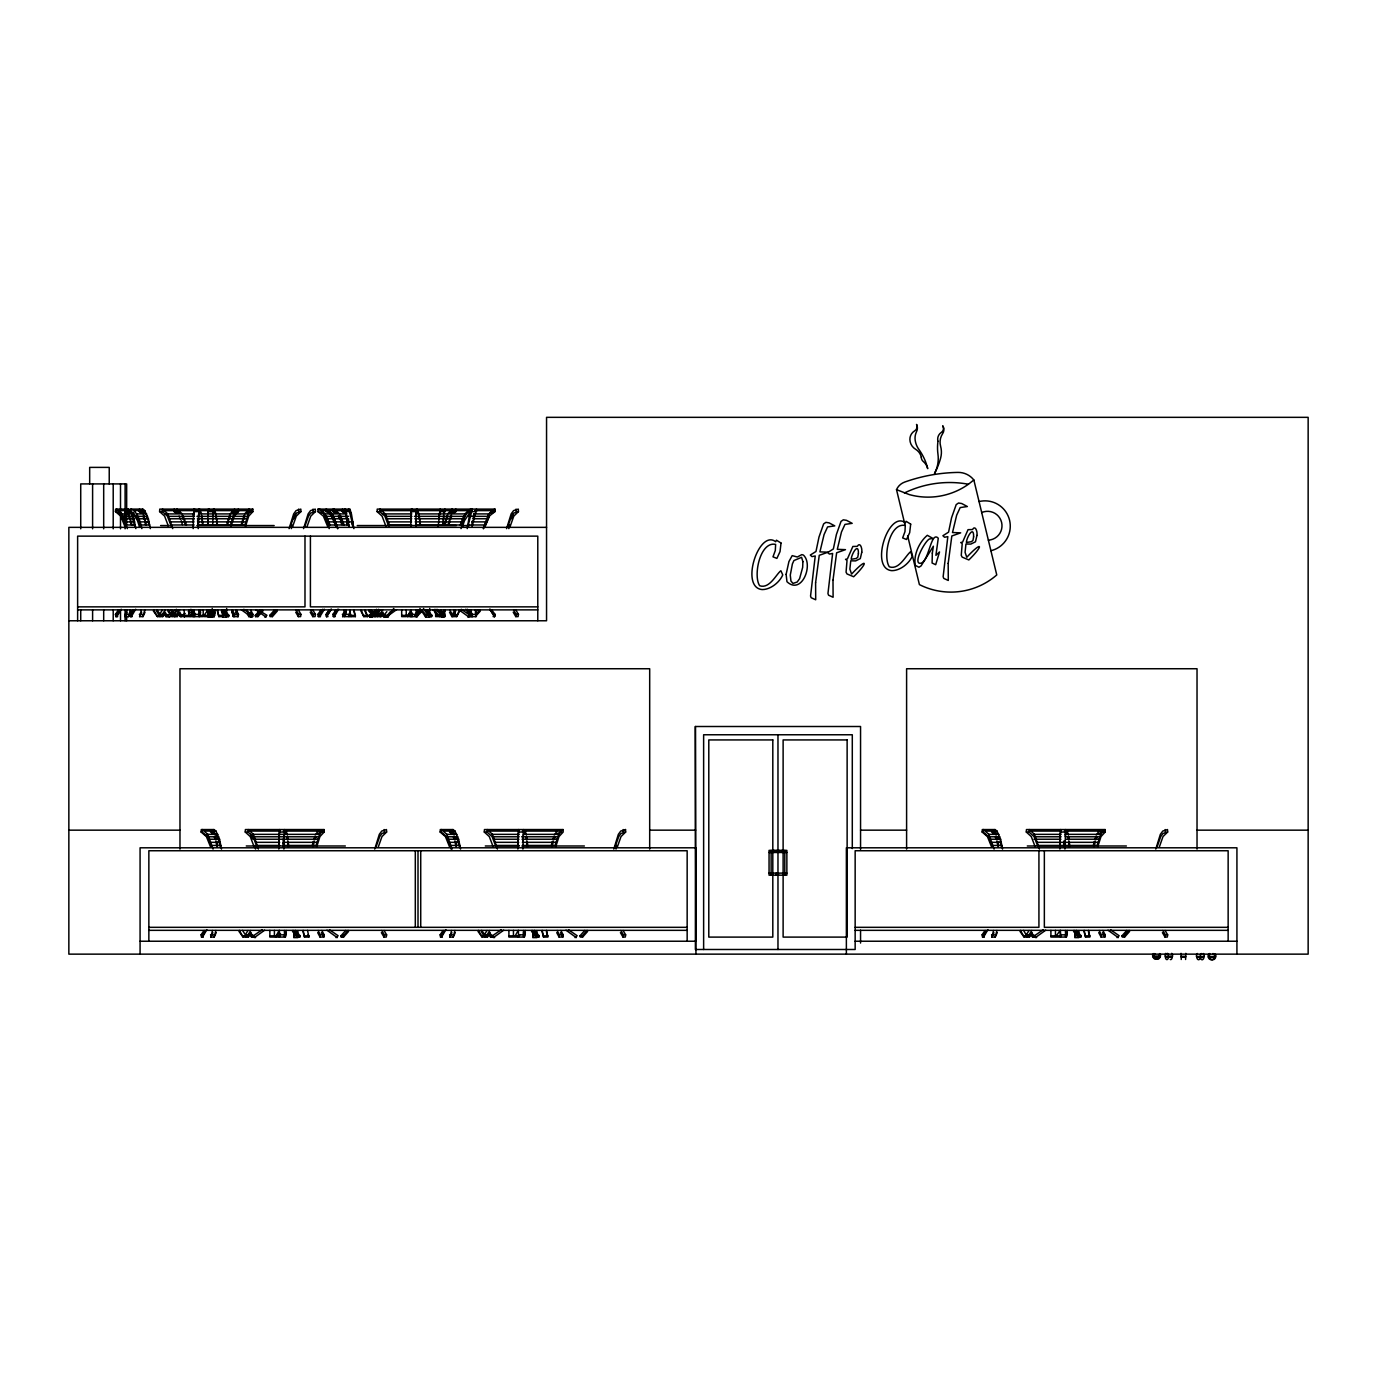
<?xml version="1.0" encoding="UTF-8"?>
<svg xmlns="http://www.w3.org/2000/svg" width="1377" height="1377" viewBox="0 0 1377 1377"><rect width="100%" height="100%" fill="white"/><g stroke="black" fill="none" stroke-linecap="round" stroke-linejoin="round"><path stroke-width="1.5" d="M203.211 609.942L203.211 616.621L193.864 616.621L193.692 610.045M209.648 609.942L214.502 615.399L214.141 616.621L208.323 616.621L208.357 614.383M286.347 932.642L285.349 937.066L279.514 937.066L279.359 930.508M417.472 616.621L411.344 616.621L411.379 614.383L416.439 614.383L416.405 616.621L416.215 612.197M518.561 937.066L518.595 934.828L523.639 934.828L523.621 937.066L518.561 937.066L518.389 930.508M1060.583 934.828L1065.643 934.828L1065.609 937.066L1060.565 937.066L1060.393 930.508M193.176 528.63L193.228 524.981M198.219 528.63L198.563 513.914L248.411 513.914L252.817 509.111L252.955 511.59L248.755 516.134L245.467 526.496M278.825 849.075L279.015 839.23M283.886 849.075L283.937 845.444M517.872 849.075L518.045 839.23M522.916 849.075L522.967 845.444M1059.86 849.075L1060.049 839.23M1064.92 849.075L1064.972 845.444M193.262 526.496L193.348 518.768M198.322 526.496L198.942 509.111L198.77 513.053M207.686 524.981L207.824 518.768M207.772 524.568L207.858 520.678M212.746 524.981L212.867 518.768M278.929 846.958L279.531 829.556L279.204 836.596M283.972 846.958L284.23 834.359M410.759 526.496L411 513.914M415.768 524.981L415.888 518.768M415.802 526.496L416.061 513.914L466.39 513.914L472.139 509.111M517.959 846.958L518.578 829.556L518.234 836.596M523.019 846.958L523.26 834.359L558.649 834.359L563.055 829.556L563.176 832.035L558.993 836.596L555.688 846.958M1059.963 846.958L1060.204 834.359M1065.023 846.958L1065.626 829.556L1065.299 836.596M194.587 511.59L194.656 509.111L195.603 510.626M200.474 513.053L199.613 509.111L201.472 513.914M412.084 511.59L412.136 509.111L413.083 510.626M417.954 513.053L417.093 509.111L418.969 513.914M353.2 526.496L348.829 509.111L351.445 513.914L353.889 528.63M193.4 520.678L193.52 513.914M207.91 519.163L207.927 515.532M212.953 519.163L212.987 515.532M284.11 841.14L284.591 829.556L284.402 831.071M410.88 520.678L411.362 509.111L411.207 513.053M523.14 841.14L523.621 829.556L523.467 833.515M442.499 616.621L444.891 616.621L444.375 610.045M126.77 513.053L124.859 511.59L124.98 509.111L128.853 513.914M130.126 513.053L128.216 511.59L128.336 509.111L115.599 509.111L115.444 511.59L120.728 516.134L124.894 526.496M141.229 513.053L139.318 511.59L139.438 509.111L143.328 513.914M144.602 513.053L142.692 511.59L142.795 509.111L130.075 509.111L129.903 511.59M220.475 846.958L217.583 836.596L213.883 832.035L213.986 829.556L201.266 829.556L201.094 832.035L206.395 836.596L210.561 846.958M344.25 513.053L342.339 511.59L342.46 509.111L346.35 513.914M449.59 846.958L445.425 836.596L440.141 832.035L440.296 829.556L453.033 829.556L452.913 832.035L454.823 833.515M996.828 833.515L994.917 832.035L995.037 829.556L982.3 829.556L982.128 832.035L987.429 836.596L991.595 846.958M193.537 516.134L193.882 509.111L193.709 513.053M207.979 513.914L208.34 509.111L208.185 513.053M213.039 513.914L213.401 509.111L213.228 513.053M416.078 516.134L416.422 509.111L416.25 513.053M1060.238 836.596L1060.583 829.556L1060.41 833.515M168.528 526.496L164.603 516.134L159.594 511.59L159.749 509.111L252.817 509.111M171.316 526.496L167.374 516.134L162.366 511.59L162.52 509.111L167.787 513.914L172.71 528.63M176.635 513.053L174.053 511.59L174.208 509.111M179.423 513.053L176.841 511.59L176.996 509.111L182.246 513.914M254.194 846.958L250.253 836.596L245.244 832.035L245.399 829.556L324.008 829.556L324.146 832.035L319.946 836.596L316.658 846.958M256.965 846.958L253.041 836.596L248.032 832.035L248.187 829.556L253.437 834.359L258.36 849.075M386.025 526.496L382.083 516.134L377.074 511.59L377.229 509.111L494.894 509.111L495.083 511.59L489.196 516.134L484.824 526.496M388.796 526.496L384.871 516.134L379.863 511.59L380.018 509.111L385.267 513.914L389.484 524.981M493.224 846.958L489.3 836.596L484.291 832.035L484.446 829.556L563.055 829.556M496.013 846.958L492.071 836.596L487.062 832.035L487.217 829.556L492.484 834.359L497.407 849.075M1035.229 846.958L1031.287 836.596L1026.295 832.035L1026.45 829.556L1105.06 829.556L1105.18 832.035L1100.998 836.596L1097.693 846.958M1038.017 846.958L1034.075 836.596L1029.067 832.035L1029.221 829.556L1034.488 834.359L1039.394 849.075M124.033 520.678L119.197 513.053L116.46 511.59L116.632 509.111L122.192 513.914L127.39 528.63M211.576 846.958L207.411 836.596L202.109 832.035L202.281 829.556L207.841 834.359L213.056 849.075M335.661 513.053L332.924 511.59L333.096 509.111M336.676 513.053L333.94 511.59L334.112 509.111L339.671 513.914M450.623 846.958L446.458 836.596L441.156 832.035L441.328 829.556L446.888 834.359L452.086 849.075M992.61 846.958L988.462 836.596L983.161 832.035L983.316 829.556L988.893 834.359L994.091 849.075M438.196 526.496L440.141 509.111L438.747 519.163M442.86 524.981L443.618 515.532M443.136 524.568L443.394 520.678M327.674 526.496L323.371 516.134L317.898 511.59L318.053 509.111L350.051 509.111L351.221 513.914M329.206 513.053L326.039 511.59L326.211 509.111L332.373 513.914L337.847 528.63M326.504 509.111L326.039 511.59M475.22 610.045L476.39 616.621L472.156 616.621L470.986 610.045M224.107 609.942L228.961 615.399L228.599 616.621L226.293 616.621L226.689 615.399L221.835 609.942L223.212 616.621L218.84 616.621L217.497 609.942M237.033 613.023L236.345 609.942L238.479 614.383L238.152 616.621L233.298 616.621L232.644 613.023M237.687 616.621L237.791 615.399M307.536 930.404L308.878 937.066L304.489 937.066L303.147 930.404M354.027 609.942L355.369 616.621L350.98 616.621L349.638 609.942M546.566 930.404L547.908 937.066L543.519 937.066L542.194 930.404M1088.57 930.404L1089.913 937.066L1085.524 937.066L1084.181 930.404M467.216 528.63L469.66 513.914L472.277 509.111L467.905 526.496M443.566 519.163L443.876 516.134M345.42 612.937L345.816 610.045M232.403 610.045L234.71 614.383L234.383 616.621L232.025 612.197M250.648 610.045L252.955 614.383L252.628 616.621L248.841 616.621L249.168 614.383L246.879 610.045M321.839 930.508L324.146 934.828L323.819 937.066L320.032 937.066L320.359 934.828L318.07 930.508M459.643 610.975L456.751 616.621L451.863 616.621L452.19 614.383L449.9 610.045M560.887 930.508L563.176 934.828L562.849 937.066L559.079 937.066L559.406 934.828L557.1 930.508M1102.891 930.508L1105.18 934.828L1104.853 937.066L1101.084 937.066L1101.393 934.828L1099.104 930.508M471.812 524.981L472.431 520.833M472.139 526.496L476.511 509.111L475.185 510.626M296.141 610.045L298.689 614.383L298.327 616.621L295.711 612.197M298.413 610.045L300.961 614.383L300.599 616.621L298.293 616.621M312.872 610.045L315.436 614.383L315.058 616.621L312.751 616.621L313.164 614.383L310.6 610.045M384.063 930.508L386.627 934.828L386.248 937.066L383.942 937.066L384.355 934.828L381.79 930.508M515.893 610.045L518.458 614.383L518.079 616.621L515.773 616.621L516.186 614.383L513.621 610.045M623.11 930.508L625.657 934.828L625.296 937.066L622.989 937.066L623.385 934.828L620.838 930.508M1165.097 930.508L1167.662 934.828L1167.3 937.066L1164.994 937.066L1165.39 934.828L1162.825 930.508M365.146 609.942L367.728 616.621L363.803 616.621L361.204 609.942M443.79 513.914L444.943 509.111L444.41 513.053M289.084 528.63L293.662 513.914L296.055 510.626L300.823 509.111L300.961 511.59L296.313 516.134L292.647 526.496M291.356 528.63L292.01 524.981M303.542 528.63L308.121 513.914L310.531 510.626L315.281 509.111L315.436 511.59L310.772 516.134L307.105 526.496M374.733 849.075L379.312 834.359L381.722 831.071L386.472 829.556L386.627 832.035L381.963 836.596L378.296 846.958M506.564 528.63L511.142 513.914L513.552 510.626L518.303 509.111L518.458 511.59L513.793 516.134L510.127 526.496M508.836 528.63L509.507 524.981M613.781 849.075L618.342 834.359L620.752 831.071L625.519 829.556L625.657 832.035L621.01 836.596L617.344 846.958M616.053 849.075L616.707 845.444M1155.785 849.075L1160.346 834.359L1162.756 831.071L1167.507 829.556L1167.662 832.035L1162.997 836.596L1159.348 846.958M467.715 610.045L470.71 614.383L470.297 616.621L465.805 609.236M469.712 616.621L471.881 616.621L472.311 614.383M493.086 616.621L494.636 616.621L495.083 614.383L491.727 610.045M461.002 528.63L463.877 518.768L414.821 518.768M483.275 528.63L488.749 513.914L494.601 509.111L494.773 511.59L491.899 513.053M483.568 528.63L489.042 513.914L494.894 509.111M440.674 613.023L441.363 609.942M440.795 614.194L441.518 610.975M200.526 610.045L199.682 616.621L200.681 612.197M215.001 610.045L214.158 616.621L209.115 610.975M214.158 616.621L215.156 612.197M286.192 930.508L285.349 937.066M418.023 610.045L417.179 616.621L418.178 612.197M423.187 611.646L426.181 615.278L425.751 617.154L419.882 608.496M426.767 611.646L429.762 615.278L429.331 617.154L423.462 608.496M525.222 930.508L524.379 937.066L525.377 932.642M1067.227 930.508L1066.383 937.066L1067.382 932.642M473.137 517.15L473.895 513.914M165.567 612.197L162.761 616.621L157.408 616.621L153.742 609.942M180.043 612.197L177.22 616.621L171.884 616.621L168.218 609.942M175.086 616.621L175.395 615.399L172.177 615.399M251.234 932.642L248.411 937.066L243.075 937.066L239.409 930.404M490.264 932.642L487.458 937.066L482.105 937.066L478.439 930.404M1032.268 932.642L1029.462 937.066L1024.109 937.066L1020.443 930.404M1027.328 937.066L1023.662 930.404M226.654 524.981L229.529 515.532M227.721 524.568L228.72 520.678M230.441 524.981L233.952 513.914L238.359 509.111L238.479 511.59L234.297 516.134L231.009 526.496M241.113 524.981L243.987 515.532M242.18 524.568L243.178 520.678M248.411 513.914L244.899 524.981L198.013 524.981L197.565 520.833M312.304 845.444L313.371 841.295M312.872 846.958L314.369 841.14M324.008 829.556L319.602 834.359L316.09 845.444L283.679 845.444L282.991 839.23M444.134 524.981L447.009 515.532M445.201 524.568L446.2 520.678M447.921 524.981L450.795 515.532M448.988 524.568L449.986 520.678M551.351 845.444L552.418 841.295M551.919 846.958L553.416 841.14M558.649 834.359L555.12 845.444L522.709 845.444M1093.355 845.444L1094.405 841.295M1093.923 846.958L1095.403 841.14M1105.06 829.556L1100.653 834.359L1097.125 845.444L1037.983 845.444M290.375 526.496L294.041 516.134L296.296 513.053L300.961 511.59M304.833 526.496L308.5 516.134L310.754 513.053L315.436 511.59M376.024 846.958L379.691 836.596L381.945 833.515L386.627 832.035M507.855 526.496L511.521 516.134L513.776 513.053L518.458 511.59M615.071 846.958L618.738 836.596L620.975 833.515L625.657 832.035M1157.076 846.958L1160.725 836.596L1162.98 833.515L1167.662 832.035M295.298 930.404L300.152 935.844L299.79 937.066L297.484 937.066L297.88 935.844L293.026 930.404M429.349 616.621L429.71 615.399M429.314 616.621L431.621 616.621L431.982 615.399L427.128 609.942M534.345 930.404L539.199 935.844L538.837 937.066L536.531 937.066L536.927 935.844L532.073 930.404M1076.332 930.404L1081.186 935.844L1080.825 937.066L1078.518 937.066L1078.914 935.844L1074.077 930.404M345.885 610.045L344.715 616.621L346.126 612.197M350.343 612.197L348.949 616.621L350.119 610.045M440.812 616.621L435.631 616.621L436.285 613.023M163.915 613.023L166.755 615.399L166.359 616.621L163.45 614.194M165.636 616.621L167.529 616.621L167.942 615.399L165.085 613.023M178.373 613.023L181.23 615.399L180.817 616.621L177.908 614.194M180.112 616.621L182.005 616.621L182.401 615.399L179.561 613.023M249.564 933.486L252.421 935.844L252.008 937.066L249.099 934.656M251.302 937.066L253.196 937.066L253.592 935.844L250.752 933.486M375.422 616.621L375.818 615.399M490.332 937.066L492.226 937.066L492.639 935.844L489.782 933.486M1032.337 937.066L1034.23 937.066L1034.643 935.844L1031.786 933.486M460.193 524.981L463.946 515.532M461.588 524.568L462.879 520.678M462.517 526.496L464.479 520.678L469.488 513.053L472.311 511.59L476.58 511.59M373.528 616.621L381.068 616.621L381.498 615.399L375.887 609.942M485.117 526.496L489.489 516.134M441.69 617.154L442.43 615.278L444.496 615.278L443.755 617.154L441.656 617.154L432.739 609.736M229.305 519.163L230.51 516.134M243.781 519.163L244.986 516.134M313.904 839.23L315.178 835.977M314.972 839.626L316.176 836.596M446.802 519.163L448.007 516.134M450.589 519.163L451.776 516.134M552.934 839.23L554.225 835.977M554.002 839.626L555.206 836.596M1094.939 839.23L1096.23 835.977M1096.006 839.626L1097.211 836.596M455.408 609.942L452.809 616.621L455.701 610.975M459.333 609.942L456.751 616.621M293.783 518.768L295.917 513.914M511.28 518.768L513.414 513.914M250.39 617.154L252.473 615.278L243.798 609.288M264.866 617.154L266.949 615.278L260.959 611.646M467.887 617.154L469.97 615.278L461.295 609.288M336.057 937.617L338.14 935.74L329.464 929.75M575.087 937.617L577.17 935.74L568.494 929.75M1117.091 937.617L1119.174 935.74L1110.499 929.75M121.21 609.236L116.873 616.621L116.46 614.383L119.369 610.045M135.669 609.236L131.331 616.621L130.918 614.383L133.827 610.045M337.675 609.236L333.337 616.621L335.179 616.621M338.69 609.236L334.353 616.621L333.94 614.383L336.849 610.045M206.86 929.699L202.522 937.066L202.109 934.828L205.018 930.508M445.907 929.699L441.569 937.066L441.156 934.828L444.065 930.508M987.911 929.699L983.574 937.066L983.161 934.828L986.07 930.508M130.591 612.197L128.509 616.621L125.152 616.621L126.891 610.045M125.152 616.621L127.218 612.197M128.509 616.621L130.247 610.045M145.05 612.197L142.967 616.621L139.611 616.621L141.349 610.045M139.611 616.621L141.693 612.197M142.967 616.621L144.723 610.045M350.016 614.383L350.102 616.621L342.632 616.621L344.37 610.045M342.632 616.621L344.715 612.197M216.241 932.642L214.158 937.066L210.801 937.066L212.54 930.508M210.801 937.066L212.884 932.642M214.158 937.066L215.914 930.508M455.288 932.642L453.205 937.066L449.831 937.066L451.587 930.508M449.831 937.066L451.914 932.642M453.205 937.066L454.944 930.508M997.275 932.642L995.21 937.066L991.836 937.066L993.574 930.508M991.836 937.066L993.919 932.642M995.21 937.066L996.948 930.508M322.803 609.236L318.311 616.621L320.497 616.621M324.404 609.236L319.912 616.621L319.481 614.383L322.493 610.045M331.031 609.236L326.469 616.621L328.019 616.621M331.341 609.236L326.762 616.621L326.332 614.383L329.396 610.045M463.67 519.163L466.39 513.914M393.719 608.496L387.849 617.154L384.286 617.154L383.856 615.278L386.851 611.646M193.503 609.942L189.837 616.621L193.055 616.621L195.19 614.194M193.933 610.975L189.837 616.621M207.979 609.942L204.02 615.399L204.312 616.621L207.514 616.621L207.221 615.399L204.02 615.399M411 609.942L407.334 616.621L410.535 616.621L412.67 614.194M411.43 610.975L407.334 616.621M279.17 930.404L275.503 937.066L278.705 937.066L280.495 933.486M518.2 930.404L514.533 937.066L517.752 937.066L519.886 934.656M1060.204 930.404L1056.245 935.844L1056.538 937.066L1059.756 937.066L1059.464 935.844L1056.245 935.844M159.973 616.621L159.594 614.383L162.331 610.045M162.761 616.621L162.366 614.383L165.12 610.045M174.449 616.621L174.053 614.383L176.807 610.045M177.22 616.621L176.841 614.383L179.578 610.045M377.47 616.621L377.074 614.383L379.828 610.045M383.064 612.197L380.259 616.621L379.863 614.383L382.599 610.045M245.64 937.066L245.244 934.828L247.998 930.508M248.411 937.066L248.032 934.828L250.769 930.508M484.67 937.066L484.291 934.828L487.028 930.508M487.458 937.066L487.062 934.828L489.816 930.508M1026.674 937.066L1026.295 934.828L1029.032 930.508M1029.462 937.066L1029.067 934.828L1031.821 930.508M230.166 513.914L234.572 509.111L234.71 511.59L232.541 513.053M244.641 513.914L249.048 509.111L249.168 511.59L246.999 513.053M447.663 513.914L452.069 509.111L452.19 511.59L450.038 513.053M451.432 513.914L455.839 509.111L455.976 511.59L453.808 513.053M315.832 834.359L318.001 831.071M554.862 834.359L557.031 831.071M1096.867 834.359L1099.035 831.071M117.699 616.621L115.857 616.621L115.444 614.383L118.336 610.045M115.857 616.621L118.818 612.197M132.158 616.621L130.316 616.621L129.903 614.383L132.812 610.045M130.316 616.621L132.295 613.66M333.337 616.621L332.924 614.383L335.833 610.045M203.348 937.066L201.507 937.066L201.094 934.828L204.003 930.508M201.507 937.066L204.484 932.642M442.396 937.066L440.537 937.066L440.141 934.828L443.033 930.508M440.537 937.066L443.514 932.642M984.383 937.066L982.541 937.066L982.128 934.828L985.037 930.508M982.541 937.066L984.521 934.122M318.311 616.621L317.898 614.383L320.893 610.045M326.469 616.621L326.039 614.383L329.103 610.045M260.115 609.942L255.261 615.399L255.623 616.621L257.929 616.621L262.921 610.975M262.387 609.942L257.533 615.399L255.261 615.399M274.591 609.942L269.737 615.399L270.099 616.621L272.405 616.621L277.379 610.975M272.715 614.194L275.107 610.975M276.863 609.942L272.009 615.399L269.737 615.399M475.306 613.023L477.612 609.942M477.578 613.023L479.885 609.942M480.401 610.975L475.392 616.621M345.782 930.404L340.928 935.844L341.289 937.066L343.596 937.066L348.57 931.437M348.054 930.404L343.2 935.844L340.928 935.844M584.812 930.404L579.958 935.844L580.319 937.066L582.626 937.066L587.618 931.437M587.084 930.404L582.23 935.844L579.958 935.844M1126.816 930.404L1121.962 935.844L1122.324 937.066L1124.63 937.066L1129.605 931.437M1124.94 934.656L1127.35 931.437M1129.088 930.404L1124.234 935.844L1121.962 935.844M383.856 615.278L387.436 615.278L390.414 611.646M420.587 609.942L415.183 615.399L415.579 616.621L421.173 610.975M421.775 609.942L415.183 615.399M422.36 610.975L416.766 616.621L416.353 615.399M464.789 513.914L470.555 509.111M444.651 609.942L439.056 615.399L439.47 616.621L445.253 610.975M189.544 615.399L192.763 615.399L194.845 613.023M407.041 615.399L410.243 615.399L412.325 613.023M275.503 937.066L277.638 934.656M376.627 609.288L369.122 615.278L369.845 617.154L371.945 617.154L380.861 609.736M378.692 609.288L371.188 615.278L369.122 615.278M378.795 609.736L369.845 617.154M255.623 616.621L258.239 614.194M341.289 937.066L343.906 934.656M176.497 609.288L167.822 615.278L169.905 617.154M179.01 609.736L168.665 617.154M188.27 611.646L190.955 609.288M189.251 613.453L193.469 609.736M391.292 611.646L393.977 609.288M396.49 609.736L386.162 617.154L382.582 613.023M262.146 929.75L253.488 935.74L255.554 937.617M264.659 930.198L254.332 937.617M501.194 929.75L492.518 935.74L494.601 937.617M503.707 930.198L493.362 937.617M1043.198 929.75L1034.523 935.74L1036.606 937.617M1045.694 930.198L1035.366 937.617M973.849 479.988A19.674 19.674 0 0 0 958.013 472.414A167.323 167.323 0 0 0 904.672 482.07A14.114 14.114 0 0 0 896.513 489.644L909.336 494.601A69.9 69.9 0 0 0 968.427 484.239L973.849 479.988L996.759 574.949A69.9 69.9 0 0 1 919.406 584.605L907.615 535.687M318.19 833.515L320.359 832.035L324.146 832.035M557.237 833.515L561.3 832.035M1099.242 833.515L1101.393 832.035M623.024 831.071L625.519 829.556M185.275 613.471L182.298 615.278L184.363 617.154M1200.314 957.342L1203.928 957.342A3.253 1.876 -90 0 1 1202.121 959.752A3.253 1.876 -90 0 1 1200.314 957.342L1196.768 957.342A3.253 1.876 -90 0 0 1199.901 958.805M1152.962 956.877L1160.157 956.877L1152.962 956.877A3.253 3.133 -90 0 0 1159.038 956.877M1214.48 957.376A3.253 3.133 -90 0 1 1208.404 957.376L1215.598 957.376A3.253 3.133 -90 0 1 1210.349 958.84M119.455 510.626L130.316 510.626L133.913 518.768L135.858 528.63M138.492 520.678L133.655 513.053L130.918 511.59L131.09 509.111L133.913 510.626L144.774 510.626L148.389 518.768L150.317 528.63M162.417 510.626L236.121 510.626M237.791 510.626L250.58 510.626M318.053 509.111L320.979 510.626L350.154 510.626M379.897 510.626L469.213 510.626M475.151 510.626L491.916 510.626M115.444 511.59L116.46 511.59M124.859 511.59L128.216 511.59M139.318 511.59L142.692 511.59M159.594 511.59L162.366 511.59M174.053 511.59L176.841 511.59M193.899 511.59L199.545 511.59M208.357 511.59L213.418 511.59M234.71 511.59L238.479 511.59M249.168 511.59L252.955 511.59M317.898 511.59L322.304 513.053M332.924 511.59L333.94 511.59M342.339 511.59L348.76 511.59M377.074 511.59L379.863 511.59M411.379 511.59L417.042 511.59M440.175 511.59L444.978 511.59M452.19 511.59L455.976 511.59M122.192 513.914L132.226 513.914M133.913 510.626L136.65 513.914L146.685 513.914M164.999 513.914L194.364 513.914M320.979 510.626L323.819 513.914L347.004 513.914M382.496 513.914L411.861 513.914M473.533 513.914L489.042 513.914M123.414 516.341L133.07 516.341M137.872 516.341L147.528 516.341M168.183 516.341L194.45 516.341M196.928 516.341L247.464 516.341M325.075 516.341L348.622 516.341M385.663 516.341L411.93 516.341M414.408 516.341L465.133 516.341M469.092 516.341L487.768 516.341M124.619 518.768L133.913 518.768M136.65 513.914L139.094 518.768L148.389 518.768M169.371 518.768L194.26 518.768M197.341 518.768L246.5 518.768M323.819 513.914L326.332 518.768L348.605 518.768M386.868 518.768L411.74 518.768M472.518 518.768L486.477 518.768M125.634 521.883L134.619 521.883M140.093 521.883L149.095 521.883M170.404 521.883L194.037 521.883M197.668 521.883L245.691 521.883M327.382 521.883L353.063 521.883M387.901 521.883L411.534 521.883M415.165 521.883L462.827 521.883M471.915 521.883L485.41 521.883M126.632 524.981L135.325 524.981M139.094 518.768L141.108 524.981L149.783 524.981M171.282 524.981L194.123 524.981M326.332 518.768L328.415 524.981L349.345 524.981M388.779 524.981L411.603 524.981M415.51 524.981L437.783 524.981M438.058 524.981L461.777 524.981M467.578 524.981L484.36 524.981M160.593 525.549L169.233 525.549M196.894 525.549L274.161 525.549M357.245 525.549L456.355 525.549M461.622 525.549L469.574 525.549M546.549 527.357L68.85 527.357L68.85 954.141L1308.15 954.141L1308.15 417.334L546.549 417.334L546.549 620.769L68.85 620.769M77.628 606.861L304.988 606.861L304.988 536.135M537.787 606.861L310.41 606.861L310.41 536.135M77.628 609.873L537.787 609.873M115.444 614.383L116.46 614.383M124.859 614.383L128.216 614.383M129.903 614.383L130.918 614.383M139.318 614.383L142.692 614.383M159.594 614.383L162.366 614.383M174.053 614.383L176.841 614.383M193.899 614.383L198.942 614.383L198.925 616.621L198.753 610.045M234.71 614.383L238.479 614.383M249.168 614.383L252.955 614.383M298.689 614.383L300.961 614.383M313.164 614.383L315.436 614.383M317.898 614.383L319.481 614.383M332.924 614.383L333.94 614.383M342.339 614.383L348.76 614.383M377.074 614.383L379.863 614.383M452.19 614.383L455.976 614.383M470.71 614.383L476.58 614.383M495.083 614.383L494.343 616.621L489.782 609.236M516.186 614.383L518.458 614.383M157.718 615.399L160.92 615.399L156.961 609.942M166.755 615.399L167.942 615.399M181.23 615.399L182.401 615.399M184.208 615.399L188.752 615.399M198.667 615.399L203.211 615.399M208.082 615.278L214.502 615.399M218.943 615.399L228.961 615.399M351.083 615.399L355.473 615.399M364.01 615.399L367.934 615.399M401.688 615.399L406.232 615.399M426.181 615.278L431.982 615.399M435.528 615.399L439.917 615.399M452.603 615.399L456.527 615.399M383.133 616.621L385.026 616.621L382.1 614.194M1228.146 941.231L1228.146 850.745L855.151 850.745L855.151 949.493L695.385 949.493L695.385 726.505L860.556 726.505L860.556 849.385M68.85 830.159L179.974 830.159M649.686 830.159L695.643 830.159M860.556 830.159L906.6 830.159M1197.026 830.159L1308.15 830.159M205.104 831.071L215.965 831.071L219.58 839.23L221.508 849.075M250.218 831.071L280.133 831.071M283.387 831.071L321.77 831.071M444.151 831.071L455.012 831.071L458.61 839.23L460.555 849.075M489.248 831.071L519.163 831.071M522.434 831.071L560.818 831.071M986.156 831.071L997 831.071L1000.614 839.23L1002.542 849.075M1031.253 831.071L1061.168 831.071M1064.421 831.071L1102.822 831.071M201.094 832.035L202.109 832.035M213.883 832.035L210.509 832.035L212.419 833.515M245.244 832.035L248.032 832.035M279.548 832.035L284.609 832.035M440.141 832.035L441.156 832.035M451.243 832.035L449.556 832.035L451.467 833.515M484.291 832.035L487.062 832.035M518.595 832.035L523.639 832.035M982.128 832.035L983.161 832.035M993.23 832.035L994.917 832.035M1026.295 832.035L1029.067 832.035M1060.583 832.035L1065.643 832.035M1103.287 832.035L1105.18 832.035M207.841 834.359L217.876 834.359M252.766 834.359L319.602 834.359M446.888 834.359L456.923 834.359M491.796 834.359L519.06 834.359M988.893 834.359L998.91 834.359M1033.8 834.359L1061.065 834.359M1065.299 834.359L1100.653 834.359M209.063 836.786L218.719 836.786M253.833 836.786L318.655 836.786M448.11 836.786L457.766 836.786M492.863 836.786L519.146 836.786M521.625 836.786L557.685 836.786M990.097 836.786L999.771 836.786M1034.867 836.786L1061.151 836.786M1065.746 836.786L1099.689 836.786M210.285 839.23L219.58 839.23M255.038 839.23L317.691 839.23M449.315 839.23L458.61 839.23M494.068 839.23L518.957 839.23M522.038 839.23L556.721 839.23M991.32 839.23L1000.614 839.23M1034.007 839.23L1060.961 839.23M1066.073 839.23L1098.726 839.23M211.283 842.328L220.286 842.328M256.07 842.328L279.703 842.328M283.335 842.328L316.882 842.328M450.331 842.328L459.316 842.328M495.1 842.328L518.733 842.328M522.365 842.328L555.929 842.328M992.335 842.328L1001.32 842.328M1037.105 842.328L1097.934 842.328M212.299 845.444L220.991 845.444M256.948 845.444L279.772 845.444M451.329 845.444L460.021 845.444M495.978 845.444L518.819 845.444M993.333 845.444L1002.026 845.444M246.259 845.994L345.352 845.994M485.289 845.994L519.422 845.994M521.849 845.994L584.399 845.994M1027.294 845.994L1126.403 845.994M769.054 852.449L777.317 852.449L777.317 850.384L769.054 850.384L769.054 875.17L777.317 875.17L777.317 873.104L769.054 873.104M786.869 852.449L778.607 852.449L778.607 850.384L786.869 850.384L786.869 875.17L778.607 875.17L778.607 873.104L786.869 873.104M148.854 927.323L687.157 927.323M855.151 927.323L1038.929 927.323L1038.929 850.745M1228.146 927.323L1044.351 927.323L1044.351 850.745M148.854 930.336L687.157 930.336M855.151 930.336L1228.146 930.336M201.094 934.828L202.109 934.828M210.509 934.828L213.883 934.828M245.244 934.828L248.032 934.828M279.548 934.828L284.609 934.828L284.574 937.066L284.402 930.508M320.359 934.828L324.146 934.828M384.355 934.828L386.627 934.828M440.141 934.828L441.156 934.828M449.556 934.828L452.913 934.828M484.291 934.828L487.062 934.828M559.406 934.828L563.176 934.828M623.385 934.828L625.657 934.828M982.128 934.828L983.161 934.828M991.56 934.828L994.917 934.828M1026.295 934.828L1029.067 934.828M1101.393 934.828L1105.18 934.828M1165.39 934.828L1167.662 934.828M243.368 935.844L246.586 935.844M252.421 935.844L253.592 935.844M269.858 935.844L274.402 935.844M275.211 935.844L278.412 935.844M293.749 935.74L300.152 935.844M304.592 935.844L308.982 935.844M482.415 935.844L485.616 935.844L481.657 930.404M492.639 935.844L491.055 937.066L488.147 934.656M508.905 935.844L513.449 935.844M514.241 935.844L517.459 935.844L517.752 937.066M532.779 935.74L539.199 935.844M543.64 935.844L548.029 935.844M1024.402 935.844L1027.621 935.844M1034.643 935.844L1033.06 937.066L1030.134 934.656M1050.909 935.844L1055.453 935.844M1074.783 935.74L1081.186 935.844M1085.644 935.844L1090.033 935.844M1078.914 937.617L1074.783 937.617L1074.783 932.109M140.075 941.231L695.936 941.231L695.385 726.505M855.151 941.231L1236.925 941.231M1185.804 956.344L1181.036 956.344L1181.036 953.349M1168.488 957.187A3.253 1.618 -90 0 1 1166.921 959.597A3.253 1.618 -90 0 1 1165.355 957.187L1172.24 957.187A3.253 1.618 -90 0 1 1170.261 959.494M1181.242 957.187L1185.58 957.187M1208.404 957.376L1209.522 957.376M319.653 509.111L325.402 513.914M1170.674 956.344L1172.24 957.187M1118.331 937.617L1107.986 930.198M469.109 617.154L458.782 609.736M266.088 617.154L255.761 609.736M251.63 617.154L241.302 609.736M576.326 937.617L565.999 930.198M337.279 937.617L326.951 930.198M444.496 615.278L436.991 609.288M442.43 615.278L434.925 609.288M995.037 829.556L997 831.071M991.56 832.035L993.454 833.515M142.795 509.111L144.774 510.626M128.336 509.111L130.316 510.626M453.033 829.556L455.012 831.071M213.986 829.556L215.965 831.071M381.068 616.621L375.284 610.975M1031.321 934.656L1034.23 937.066M381.395 613.023L384.252 615.399L383.839 616.621L380.93 614.194M179.079 614.194L182.005 616.621M164.62 614.194L167.529 616.621M489.317 934.656L492.226 937.066M250.27 934.656L253.196 937.066M1080.825 937.066L1075.816 931.437M1078.552 937.066L1073.544 931.437M431.621 616.621L426.612 610.975M228.599 616.621L223.59 610.975M226.327 616.621L221.318 610.975M538.837 937.066L533.811 931.437M536.565 937.066L531.539 931.437M299.79 937.066L294.781 931.437M297.518 937.066L292.509 931.437M1024.109 937.066L1020.013 931.437M376.317 613.023L378.417 615.399L374.647 615.399L374.234 616.621L368.64 610.975M482.105 937.066L478.008 931.437M171.884 616.621L167.787 610.975M157.408 616.621L153.329 610.975M243.075 937.066L238.978 931.437M345.937 510.626L344.611 509.111L348.966 526.496M329.189 510.626L334.628 518.768L337.554 528.63M328.914 513.053L331.909 516.134L336.298 526.496M132.64 513.053L137.476 520.678L139.37 526.496M118.422 510.626L121.176 513.914M370.413 609.942L372.978 613.023M369.225 609.942L371.79 613.023M369.828 610.975L372.496 614.194M207.376 609.942L212.23 615.399L211.869 616.621L206.843 610.975M494.636 616.621L490.074 609.236M469.299 610.045L471.313 612.937M471.881 616.621L467.388 609.236M1066.246 832.035L1067.158 833.515M524.241 832.035L525.171 833.515M214.932 513.053L214.072 509.111L215.948 513.914M209.115 509.111L210.061 510.626M285.211 832.035L286.123 833.515M367.728 616.621L364.836 610.975M363.803 616.621L360.912 610.975M371.239 609.942L373.115 613.023M370.809 610.975L372.771 614.194M481.227 931.437L483.189 934.656M171.419 609.942L173.295 613.023M171.006 610.975L172.951 614.194M156.53 610.975L158.493 614.194M242.61 930.404L244.486 933.486M1162.412 932.642L1165.028 937.066M513.208 612.197L515.824 616.621M620.407 932.642L623.024 937.066M310.186 612.197L312.803 616.621M381.377 932.642L383.994 937.066M993.643 831.071L995.554 834.359M451.639 831.071L453.549 834.359M212.609 831.071L214.519 834.359M1102.512 932.642L1104.853 937.066M1098.726 932.642L1101.084 937.066M453.67 610.045L455.202 612.937M453.291 612.197L454.858 615.14M449.522 612.197L451.863 616.621M560.508 932.642L562.849 937.066M556.721 932.642L559.079 937.066M250.27 612.197L252.628 616.621M247.275 613.66L248.841 616.621M235.811 612.197L238.152 616.621M321.461 932.642L323.819 937.066M317.691 932.642L320.032 937.066M331.616 516.134L336.005 526.496M326.246 515.532L330.015 524.981M324.955 516.134L328.621 524.568M988.669 835.977L990.304 839.23M340.498 515.532L344.13 524.981M339.241 516.134L340.756 519.163M338.226 516.134L339.74 519.163M136.443 515.532L140.385 526.496M206.825 834.359L209.252 839.23M183.021 515.532L186.463 524.981M181.85 516.134L183.279 519.163M179.062 516.134L180.49 519.163M250.666 834.359L252.955 839.23M371.188 615.278L371.91 617.154M345.248 509.111L345.851 510.626M345.214 511.59L345.782 513.053M998.618 836.596L999.668 839.626M996.122 835.977L997.258 839.23M995.244 836.596L996.311 839.626M346.04 516.134L347.107 519.163M456.613 836.596L459.522 846.958M454.117 835.977L455.253 839.23M453.257 836.596L454.307 839.626M146.392 516.134L147.442 519.163M143.896 515.532L146.427 524.981M143.019 516.134L144.086 519.163M131.917 516.134L134.826 526.496M129.421 515.532L131.968 524.981M128.56 516.134L129.61 519.163M215.087 835.977L216.206 839.23M214.21 836.596L215.277 839.626M341.083 518.768L342.598 523.432M341.53 520.678L342.787 524.568M340.498 520.678L341.754 524.568M123.603 518.768L125.927 526.496M1085.524 937.066L1084.026 931.437M543.519 937.066L542.022 931.437M436.423 615.399L434.977 609.942M355.369 616.621L353.872 610.975M350.206 614.194L350.98 616.621M233.298 616.621L231.801 610.975M223.212 616.621L221.714 610.975M218.84 616.621L217.325 610.975M308.104 934.656L308.878 937.066M304.489 937.066L302.992 931.437M470.762 612.197L472.156 616.621M184.002 520.678L185.189 524.568M181.213 520.678L182.401 524.568M1124.234 935.844L1124.596 937.066M582.23 935.844L582.591 937.066M272.009 615.399L272.371 616.621M257.533 615.399L257.895 616.621M343.2 935.844L343.561 937.066M1067.261 831.071L1068.173 834.359M525.257 831.071L526.169 834.359M286.209 831.071L287.139 834.359M410.243 615.399L410.535 616.621M192.763 615.399L193.055 616.621M896.513 489.644L905.154 525.498M1000.201 841.14L1001.527 846.958M997.723 841.295L998.652 845.444M996.845 841.14L998.153 846.958M455.718 841.295L456.665 845.444M454.84 841.14L456.148 846.958M387.436 615.278L387.849 617.154M352.822 524.981L351.875 520.833L352.151 524.981M147.976 520.678L148.854 524.568M144.602 520.678L145.48 524.568M216.688 841.295L217.618 845.444M215.793 841.14L217.118 846.958M130.144 520.678L131.022 524.568M1088.415 931.437L1089.138 934.656M546.411 931.437L547.134 934.656M434.822 610.975L435.545 614.194M236.19 610.975L236.913 614.194M328.415 524.981L329.189 528.63M450.313 845.444L451.071 849.075M141.108 524.981L141.865 528.63M254.865 845.444L255.571 849.075M350.601 513.053L351.135 516.134M1068.449 835.977L1069 839.23M1068.036 836.596L1068.535 839.626M526.444 835.977L526.995 839.23M526.031 836.596L526.53 839.626M419.245 515.532L420.467 524.981M418.815 516.134L419.331 519.163M287.414 835.977L287.948 839.23M286.984 836.596L287.5 839.626M216.223 515.532L217.446 524.981M215.793 516.134L216.309 519.163M201.748 515.532L202.97 524.981M201.335 516.134L201.834 519.163M348.364 518.768L348.983 522.916M444.272 612.197L444.891 616.621M1069.223 841.295L1069.671 845.444M1068.793 841.14L1069.43 846.958M1064.266 841.295L1064.714 845.444M1063.836 841.14L1064.473 846.958M527.219 841.295L527.666 845.444M526.789 841.14L527.425 846.958M419.589 520.678L420.002 524.568M288.172 841.295L288.636 845.444M287.759 841.14L288.395 846.958M283.008 843.085L283.438 846.958M216.568 520.678L216.981 524.568M202.092 520.678L202.522 524.568M346.591 515.532L347.348 524.981M346.315 516.134L346.643 519.163M346.797 520.678L347.056 524.568M412.084 614.383L412.222 616.621M194.587 614.383L194.725 616.621M1165.252 829.556L1165.39 832.035M623.247 829.556L623.385 832.035M516.031 509.111L516.186 511.59M384.2 829.556L384.355 832.035M313.009 509.111L313.164 511.59M298.551 509.111L298.689 511.59M1065.454 930.508L1065.609 937.066M1060.359 932.642L1060.565 937.066M523.449 930.508L523.639 934.828M523.415 932.642L523.621 937.066M416.233 610.045L416.439 614.383M411.189 610.045L411.344 616.621M279.324 932.642L279.514 937.066M213.211 610.045L213.383 616.621L213.194 612.197M208.168 610.045L208.323 616.621M193.675 612.197L193.864 616.621M1236.925 954.141L1236.925 847.802L846.373 847.802L846.373 954.141M1197.026 849.127L1197.026 668.74L906.6 668.74L906.6 849.127M1185.804 953.349L1185.58 959.494M1181.242 956.344L1181.242 959.494M1078.914 930.611L1078.914 935.74M1055.453 930.404L1055.453 937.066L1050.909 937.066L1050.909 930.404M860.556 930.198L860.556 943.056M852.294 848.576L852.294 734.767L703.63 734.767L703.63 949.493M784.804 850.384L784.804 875.17M781.706 850.384L781.706 852.449M779.726 850.384L779.726 852.449M777.971 734.767L777.971 949.493M776.198 850.384L776.198 852.449M776.198 873.104L776.198 875.17M774.218 850.384L774.218 852.449M771.12 850.384L771.12 875.17M695.936 954.141L695.936 847.802L140.075 847.802L140.075 954.141M687.157 941.231L687.157 850.745L148.854 850.745L148.854 941.231M649.686 849.127L649.686 668.74L179.974 668.74L179.974 849.127M537.787 620.769L537.787 536.135L77.628 536.135L77.628 620.769M536.91 930.611L536.91 937.617L532.779 937.617L532.779 932.109M513.449 930.404L513.449 937.066L508.905 937.066L508.905 930.404M429.71 608.496L429.71 617.154L425.579 617.154L425.579 615.278M420.725 850.745L420.725 927.323M418.006 850.745L418.006 927.323M415.303 850.745L415.303 927.323M406.232 609.942L406.232 616.621L401.688 616.621L401.688 609.942M297.88 930.611L297.88 933.899M297.88 935.74L297.88 937.617L293.749 937.617L293.749 932.109M274.402 930.404L274.402 937.066L269.858 937.066L269.858 930.404M226.671 608.496L226.671 617.154L222.558 617.154L222.558 615.278M212.213 608.496L212.213 617.154L208.082 617.154L208.082 610.149M188.752 609.942L188.752 616.621L184.208 616.621L184.208 609.942M126.667 524.551L126.667 483.912L80.727 483.912L80.727 528.82M126.667 616.5L126.667 620.769M125.1 483.912L125.1 528.82M125.1 610.08L125.1 620.769M120.505 483.912L120.505 528.82M120.505 610.08L120.505 620.769M113.207 483.912L113.207 528.82M113.207 610.08L113.207 620.769M109.231 483.912L109.231 467.388L89.677 467.388L89.677 483.912M103.688 483.912L103.688 528.82M103.688 610.08L103.688 620.769M92.603 483.912L92.603 528.82M92.603 610.08L92.603 620.769M80.727 610.08L80.727 620.769M979.047 501.555A25.285 25.285 0 0 1 1009.565 520.213A25.285 25.285 0 0 1 990.906 550.731M981.698 512.554A14.424 14.424 0 0 1 1001.595 522.365A14.424 14.424 0 0 1 988.359 540.163M904.414 492.983A103.223 103.223 0 0 1 968.427 484.239M1160.157 956.877A3.253 3.133 -90 0 1 1154.081 956.877M1159.554 953.572A3.477 3.356 -90 0 1 1160.536 956.034L1152.601 956.034A3.477 3.356 -90 0 1 1153.582 953.572M1153.823 956.034A3.477 3.356 -90 0 1 1154.804 953.572M1159.176 955.139A3.477 3.356 -90 0 1 1159.296 956.034M1167.61 953.349A3.477 1.738 -90 0 1 1168.471 956.344M1165.871 953.349A3.477 1.738 -90 0 0 1165.011 956.344L1172.602 956.344A3.477 1.738 -90 0 0 1171.741 953.349M1197.405 953.504A3.477 1.997 -90 0 0 1196.406 956.516L1204.29 956.516A3.477 1.997 -90 0 0 1203.291 953.504M1200.314 956.516A3.477 1.997 -90 0 1 1201.295 953.504M1214.979 954.072A3.477 3.356 -90 0 1 1215.96 956.533L1208.025 956.533A3.477 3.356 -90 0 1 1209.712 953.521M1209.264 956.533A3.477 3.356 -90 0 1 1209.712 954.795M1213.051 953.521A3.477 3.356 -90 0 1 1214.738 956.533M786.129 574.347L786.955 581.714C801.707 595.518 813.859 564.553 803.376 555.051L801.827 554.621L797.335 556.996L792.188 555.637L788.918 561.575L786.129 574.347M861.778 552.229L860.281 558.614L855.616 560.904L850.762 560.818L849.867 569.097L851.588 574.089C867.63 556.876 868.526 562.264 853.654 576.739L846.993 573.934L846.063 572.178L847.027 560.405L845.547 559.337L847.406 558.89L852.862 546.462L857.234 546.359C860.264 541.281 862.415 548.941 861.778 552.229M976.964 535.429L975.467 541.815L970.819 544.087L965.948 544.018L965.07 552.297L966.774 557.272C982.817 540.059 983.712 545.464 968.84 559.94L962.179 557.134L961.249 555.379L962.213 543.605L960.733 542.538L962.592 542.09L968.048 529.663L972.437 529.56C975.45 524.465 977.601 532.124 976.964 535.429M858.405 553.606L857.751 557.237L856.15 558.511L851.244 559.286C851.193 554.673 858.732 541.402 858.405 553.606M973.608 536.806L972.954 540.438L971.353 541.712L966.43 542.486C966.379 537.873 973.918 524.603 973.608 536.806M781.017 543.037L780.036 551.592L776.886 558.408L772.979 556.824L775.303 550.559L775.63 544.397C759.949 540.954 752.995 576.016 759.674 585.741C769.519 589.236 776.284 574.106 780.862 570.732L782.756 574.915C779.606 582.299 770.655 589.545 762.273 589.58C739.483 587.738 758.968 528.579 775.699 541.746L776.439 540.197L781.017 543.037M910.679 524.121L909.681 532.675L906.531 539.491L902.641 537.925L904.964 531.642L905.274 525.48C889.594 522.038 882.64 557.1 889.335 566.825C899.181 570.319 905.946 555.189 910.507 551.816L912.4 555.998C909.25 563.382 900.317 570.629 891.917 570.663C869.128 568.821 888.63 509.662 905.36 522.83L906.1 521.298L910.679 524.121M802.894 561.678L802.671 567.358L799.607 578.615L797.197 582.023L792.997 583.418L790.949 581.042L790.278 575.104L792.412 563.864L793.927 560.559L801.586 557.324L802.894 561.678M815.597 582.712L815.7 599.787L811.156 597.721L810.554 596.052L815.236 555.981L811.965 556.601L810.313 555.051L815.976 551.488L818.988 537.064L823.618 523.931L825.907 522.348L829.126 522.881L834.772 525.876L827.577 526.926L824.083 534.534L819.917 551.884L828.093 552.177L819.246 555.327L815.597 582.712M832.999 580.182L833.102 597.257L828.558 595.191L827.956 593.504L832.62 553.451L829.367 554.07L827.715 552.521L833.36 548.958L836.39 534.534L841.02 521.401L843.309 519.817L846.511 520.334L852.174 523.346L844.979 524.396L841.467 532.004L837.302 549.337L845.478 549.647L836.631 552.797L832.999 580.182M948.185 563.382L948.288 580.457L943.744 578.392L943.142 576.705L947.824 536.634L944.553 537.254L942.901 535.722L948.564 532.142L951.576 517.718L956.206 504.602L958.512 503.018L961.714 503.534L967.36 506.529L960.165 507.579L956.671 515.187L952.505 532.538L960.681 532.847L951.834 535.98L948.185 563.382M932.332 553.124L932.091 563.021L935.689 564.708L939.527 551.936L935.912 555.327L938.271 538.218C930.714 530.197 929.096 562.763 920.197 563.331C912.762 563.52 925.103 540.834 929.492 538.941L933.004 538.476L927.323 535.309C919.337 541.953 913.261 554.914 915.326 565.396L918.975 567.255L921.058 565.913L933.382 546.204L932.332 553.124M772.807 739.931L708.794 739.931L708.794 937.1L772.807 937.1L772.807 739.931M847.13 739.931L783.117 739.931L783.117 937.1L847.13 937.1L847.13 739.931M921.299 457.233A5.491 5.491 0 0 0 923.244 461.45A13.667 13.667 0 0 1 927.719 468.645A54.753 54.753 0 0 0 918.872 449.418A20.655 20.655 0 0 1 915.189 440.33A14.768 14.768 0 0 1 916.548 431.655A8.176 8.176 0 0 0 916.548 424.426A4.957 4.957 0 0 1 914.655 430.863A9.811 9.811 0 0 0 909.887 439.435A11.653 11.653 0 0 0 915.585 449.263A12.273 12.273 0 0 1 921.299 457.233M937.961 441.294A47.524 47.524 0 0 0 937.961 454.203A31.826 31.826 0 0 1 934.501 473.499A74.616 74.616 0 0 0 940.611 458.162A22.376 22.376 0 0 0 940.611 446.286A15.474 15.474 0 0 1 942.694 433.548A6.937 6.937 0 0 0 942.694 425.803A4.699 4.699 0 0 1 941.352 432.378A8.073 8.073 0 0 0 937.961 441.294"/></g></svg>
